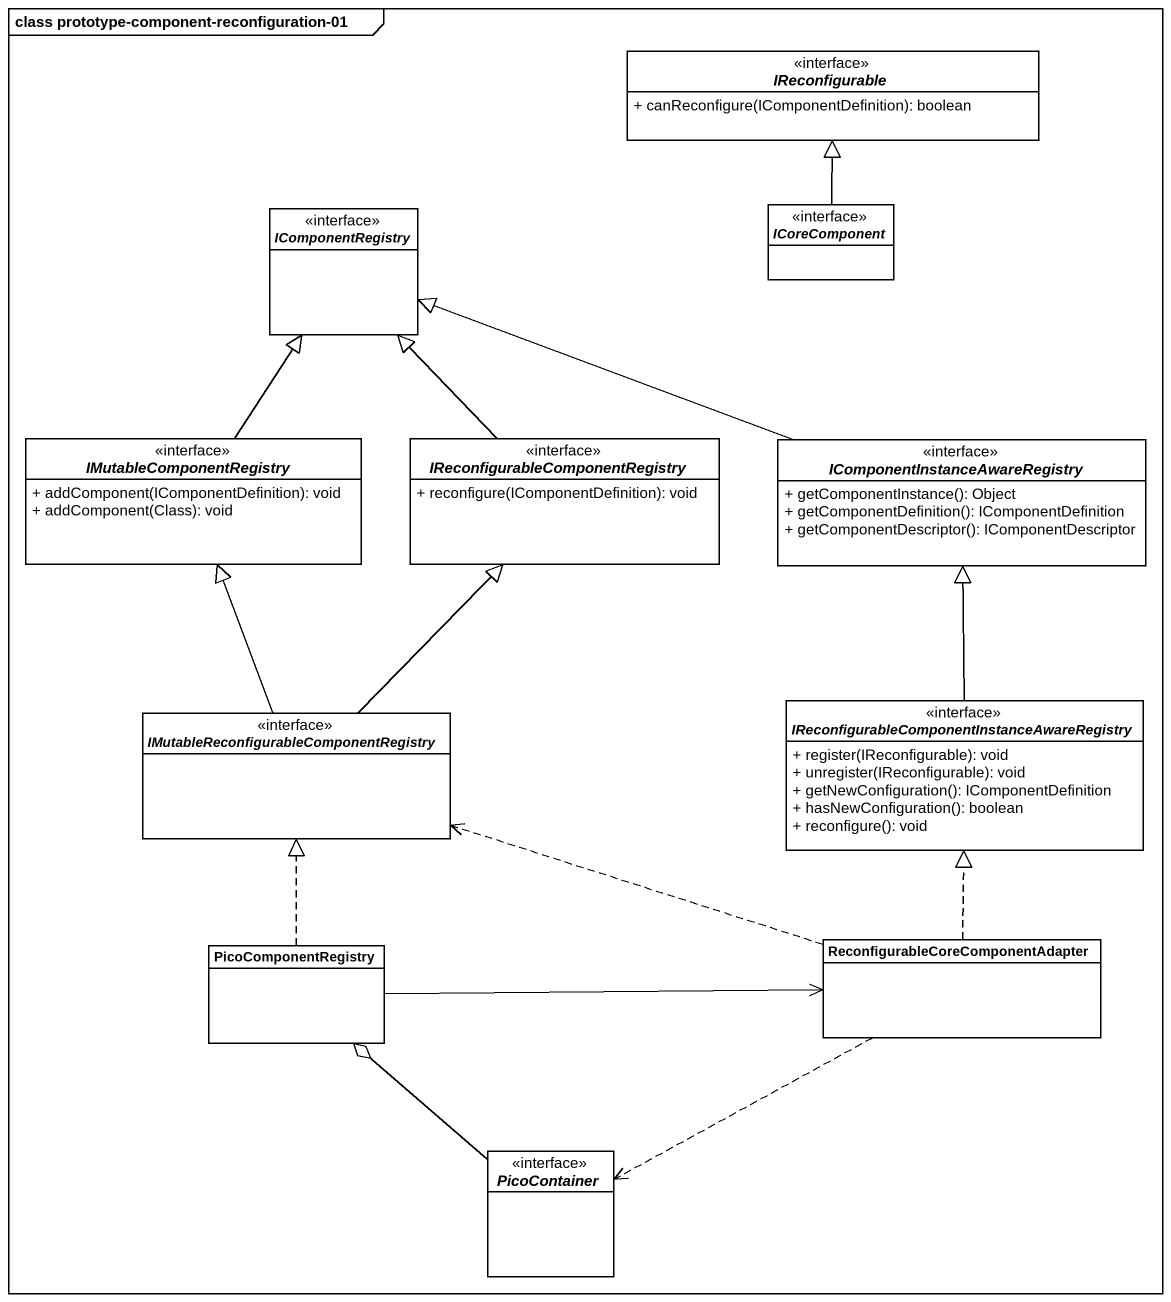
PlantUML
@startuml
mainframe class prototype-component-reconfiguration-01
hide circle
hide empty members
skinparam classAttributeIconSize 0
interface IReconfigurable <<interface>> {
  + canReconfigure(IComponentDefinition): boolean
}
interface IComponentRegistry <<interface>>
interface ICoreComponent <<interface>>
interface IMutableComponentRegistry <<interface>> {
  + addComponent(IComponentDefinition): void
  + addComponent(Class): void
}
interface "IReconfigurableComponentRegistry" as IReconfigurableComponentRegi <<interface>> {
  + reconfigure(IComponentDefinition): void
}
interface "IComponentInstanceAwareRegistry" as IComponentInstanceAwareRegis <<interface>> {
  + getComponentInstance(): Object
  + getComponentDefinition(): IComponentDefinition
  + getComponentDescriptor(): IComponentDescriptor
}
interface "IMutableReconfigurableComponentRegistry" as IMutableReconfigurableCompon <<interface>>
interface "IReconfigurableComponentInstanceAwareRegistry" as IReconfigurableComponentInst <<interface>> {
  + register(IReconfigurable): void
  + unregister(IReconfigurable): void
  + getNewConfiguration(): IComponentDefinition
  + hasNewConfiguration(): boolean
  + reconfigure(): void
}
class "ReconfigurableCoreComponentAdapter" as ReconfigurableCoreComponentA
class PicoComponentRegistry
interface PicoContainer <<interface>>
ICoreComponent -up-|> IReconfigurable
IMutableComponentRegistry -up-|> IComponentRegistry
IReconfigurableComponentRegi -up-|> IComponentRegistry
IComponentInstanceAwareRegis -left-|> IComponentRegistry
IMutableReconfigurableCompon -up-|> IMutableComponentRegistry
IMutableReconfigurableCompon -up-|> IReconfigurableComponentRegi
IReconfigurableComponentInst -up-|> IComponentInstanceAwareRegis
ReconfigurableCoreComponentA .left.> IMutableReconfigurableCompon
ReconfigurableCoreComponentA .up.|> IReconfigurableComponentInst
ReconfigurableCoreComponentA .left.> PicoContainer
PicoComponentRegistry .up.|> IMutableReconfigurableCompon
PicoComponentRegistry -right-> ReconfigurableCoreComponentA
PicoContainer -up-o PicoComponentRegistry
@enduml
